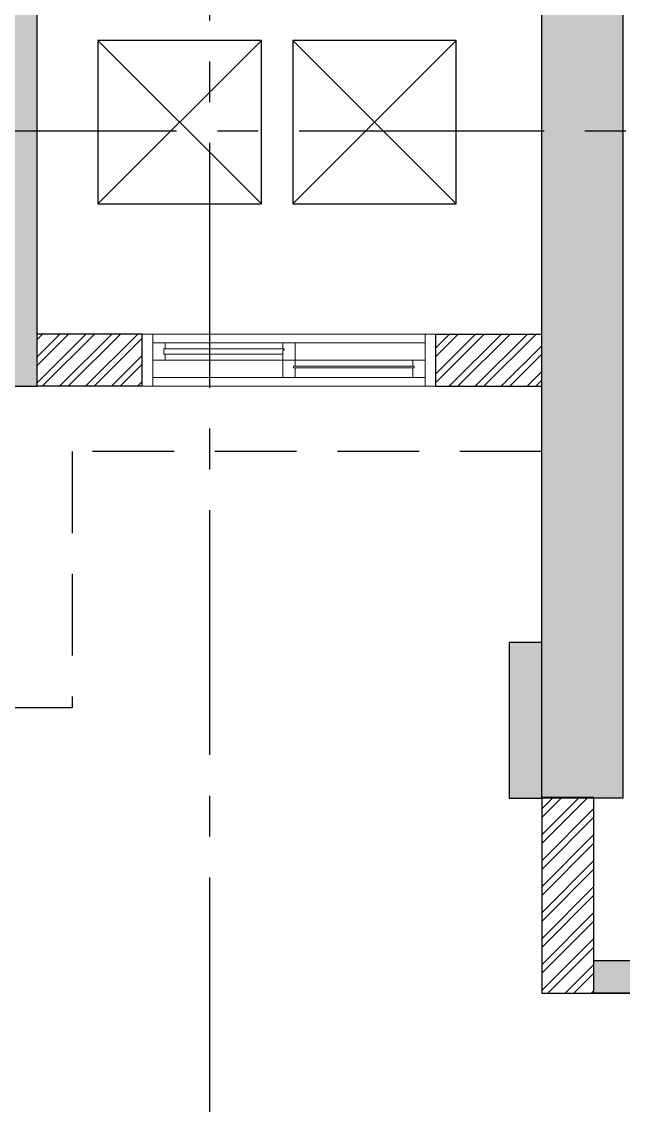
# Model space of a CAD drawing. Header units: millimetres. Extents: x 1066295 to 1300022, y -5734212 to -5454663.
# Drawn here: x 1212276 to 1214117, y -5722949 to -5719630 of the extents above; entities that cross this region are included whole.
import ezdxf

# ---------------------------------------------------------------- set-up
doc = ezdxf.new("R2010")
doc.units = ezdxf.units.MM
doc.header["$LTSCALE"] = 1000
doc.header["$MEASUREMENT"] = 0
for name, pattern in [('AUDIT_D_120904163729-0', [0]), ('T9_KEY PLAN(TYPICAL FLOOR)$0$3BHK-A$0$AUDIT_D_120904163729-0', [0]), ('T9_KEY PLAN(TYPICAL FLOOR)$0$T8 - TYPICAL FLOOR CORE$0$T10-TYPICAL FLOOR CORE$0$HIDDEN', [0.375, 0.25, -0.125]), ('T9_KEY PLAN(TYPICAL FLOOR)$0$T8(T9 IS SIMILAR) - TYPICAL FLOOR ELEVATION$0$AUDIT_D_120904163729-0', [0]), ('T9_KEY PLAN(TYPICAL FLOOR)$0$T8(T9 IS SIMILAR) - TYPICAL FLOOR ELEVATION$0$HIDDEN', [0.375, 0.25, -0.125]), ('T9_KEY PLAN(TYPICAL FLOOR)$0$T8_REFUGE COLUMNS$0$CENTER2', [1.125, 0.75, -0.125, 0.125, -0.125])]:
    doc.linetypes.add(name, pattern=pattern)
doc.layers.get('0').update_dxf_attribs({"linetype": 'AUDIT_D_120904163729-0'})
for name, color, linetype, lineweight in [('T9_KEY PLAN(TYPICAL FLOOR)$0$3BHK-A$0$$1$A-WALL- 160', 6, 'Continuous', 30), ('T9_KEY PLAN(TYPICAL FLOOR)$0$T8 - TYPICAL FLOOR CORE$0$A-WALL- 160', 6, 'Continuous', 30), ('T9_KEY PLAN(TYPICAL FLOOR)$0$T8 - TYPICAL FLOOR CORE$0$Window', 4, 'Continuous', 20), ('T9_KEY PLAN(TYPICAL FLOOR)$0$T8(T9 IS SIMILAR)$0$D&W', 8, 'Continuous', 25)]:
    doc.layers.add(name, color=color, linetype=linetype, lineweight=lineweight)
for name, color, linetype in [('T9_KEY PLAN(TYPICAL FLOOR)$0$3BHK-A$0$A-HATCH -160', 251, 'T9_KEY PLAN(TYPICAL FLOOR)$0$3BHK-A$0$AUDIT_D_120904163729-0'), ('T9_KEY PLAN(TYPICAL FLOOR)$0$T8 - TYPICAL FLOOR CORE$0$T10-TYPICAL FLOOR CORE$0$A-SLAB SUNK-AC LEDGES', 251, 'T9_KEY PLAN(TYPICAL FLOOR)$0$T8 - TYPICAL FLOOR CORE$0$T10-TYPICAL FLOOR CORE$0$HIDDEN'), ('T9_KEY PLAN(TYPICAL FLOOR)$0$T8(T9 IS SIMILAR) - TYPICAL FLOOR ELEVATION$0$A-WALL-FEATURES', 6, 'T9_KEY PLAN(TYPICAL FLOOR)$0$T8(T9 IS SIMILAR) - TYPICAL FLOOR ELEVATION$0$AUDIT_D_120904163729-0'), ('T9_KEY PLAN(TYPICAL FLOOR)$0$T8_REFUGE COLUMNS$0$A-CENTERLINE', 193, 'T9_KEY PLAN(TYPICAL FLOOR)$0$T8_REFUGE COLUMNS$0$CENTER2'), ('T9_KEY PLAN(TYPICAL FLOOR)$0$T8_REFUGE COLUMNS$0$A-RCC COLS', 3, 'Continuous'), ('T9_KEY PLAN(TYPICAL FLOOR)$0$T8_REFUGE COLUMNS$0$A-SHEAR WALL THICKENING', 3, 'Continuous'), ('T9_KEY PLAN(TYPICAL FLOOR)$0$T8_TYPICAL COLUMNS$0$A-RCC COLS', 3, 'Continuous'), ('T9_KEY PLAN(TYPICAL FLOOR)$0$T8_TYPICAL COLUMNS$0$A-SHEAR WALL THICKENING', 3, 'Continuous')]:
    doc.layers.add(name, color=color, linetype=linetype)
doc.layers.add('T9_KEY PLAN(TYPICAL FLOOR)$0$T8_REFUGE COLUMNS$0$COL-HATCH', color=7, linetype='Continuous', lineweight=25, true_color=0xa3a3a3)

# ---------------------------------------------------------------- blocks, each defined once
blk = doc.blocks.new('T9_KEY PLAN(TYPICAL FLOOR)$0$T8_REFUGE COLUMNS$0$A$C277F3394')
at = {"layer": 'T9_KEY PLAN(TYPICAL FLOOR)$0$T8_REFUGE COLUMNS$0$A-SHEAR WALL THICKENING', "linetype": 'ByBlock'}
h = blk.add_hatch(color=31, dxfattribs=at)
h.dxf.hatch_style = 1
h.paths.add_polyline_path([(10420.3, -385.5), (10520.2, -385.5), (10520.2, 90.8), (10420.3, 90.8)])
blk.add_lwpolyline([(10420.3, -385.5), (10520.2, -385.5), (10520.2, 90.8), (10420.3, 90.8)], close=True, dxfattribs=at)
blk = doc.blocks.new('T9_KEY PLAN(TYPICAL FLOOR)$0$T8_REFUGE COLUMNS$0$A$C46A13422')
at = {"layer": 'T9_KEY PLAN(TYPICAL FLOOR)$0$T8_REFUGE COLUMNS$0$A-SHEAR WALL THICKENING', "linetype": 'ByBlock'}
blk.add_blockref('T9_KEY PLAN(TYPICAL FLOOR)$0$T8_REFUGE COLUMNS$0$A$C277F3394', (-5609.8, -7500), dxfattribs=at)
blk = doc.blocks.new('T9_KEY PLAN(TYPICAL FLOOR)$0$T8_REFUGE COLUMNS')
at = {"layer": 'T9_KEY PLAN(TYPICAL FLOOR)$0$T8_REFUGE COLUMNS$0$COL-HATCH', "linetype": 'ByBlock'}
h = blk.add_hatch(color=256, dxfattribs=at)
h.dxf.hatch_style = 1
h.paths.add_polyline_path([(1215902.1, -5706299.9), (1216152.1, -5706299.9), (1216152.1, -5708099.9), (1215902.1, -5708099.9)])
h.paths.add_polyline_path([(1215902.1, -5708099.9), (1213292.1, -5708099.9), (1213292.1, -5707849.9), (1215902.1, -5707849.9)])
h.paths.add_polyline_path([(1196642.1, -5706299.9), (1196392.1, -5706299.9), (1196392.1, -5708099.9), (1196642.1, -5708099.9)])
h.paths.add_polyline_path([(1215902.1, -5723474.9), (1216152.1, -5723474.9), (1216152.1, -5721674.9), (1215902.1, -5721674.9)])
h.paths.add_polyline_path([(1215902.1, -5721924.9), (1213292.1, -5721924.9), (1213292.1, -5721674.9), (1215902.1, -5721674.9)])
h.paths.add_polyline_path([(1196642.1, -5723474.9), (1196392.1, -5723474.9), (1196392.1, -5721674.9), (1196642.1, -5721674.9)])
h.paths.add_polyline_path([(1198957.1, -5709939.9), (1199207.1, -5709939.9), (1199207.1, -5714149.9), (1198957.1, -5714149.9)])
h.paths.add_polyline_path([(1197682.1, -5711799.9), (1197432.1, -5711799.9), (1197432.1, -5709939.9), (1197682.1, -5709939.9)])
h.paths.add_polyline_path([(1184832.1, -5718799.9), (1185182.1, -5718799.9), (1185182.1, -5709299.9), (1184832.1, -5709299.9)])
h.paths.add_polyline_path([(1194132.1, -5714149.9), (1193882.1, -5714149.9), (1193882.1, -5709939.9), (1194132.1, -5709939.9)])
h.paths.add_polyline_path([(1189932.1, -5714149.9), (1190232.1, -5714149.9), (1190232.1, -5709914.9), (1189932.1, -5709914.9)])
h.paths.add_polyline_path([(1189932.1, -5719684.9), (1190232.1, -5719684.9), (1190232.1, -5715449.9), (1189932.1, -5715449.9)])
h.paths.add_polyline_path([(1194182.1, -5719609.9), (1193882.1, -5719609.9), (1193882.1, -5717174.9), (1194182.1, -5717174.9)])
h.paths.add_polyline_path([(1215612.1, -5719609.9), (1215862.1, -5719609.9), (1215862.1, -5715374.9), (1215612.1, -5715374.9)])
h.paths.add_polyline_path([(1210702.1, -5711724.9), (1207452.1, -5711724.9), (1207452.1, -5711474.9), (1210702.1, -5711474.9)])
h.paths.add_polyline_path([(1210702.1, -5713624.9), (1207452.1, -5713624.9), (1207452.1, -5713874.9), (1210702.1, -5713874.9)])
h.paths.add_polyline_path([(1210952.1, -5711474.9), (1210702.1, -5711474.9), (1210702.1, -5713874.9), (1210952.1, -5713874.9)])
h.paths.add_polyline_path([(1202442.1, -5712799.9), (1202692.1, -5712799.9), (1202692.1, -5710799.9), (1202442.1, -5710799.9)], flags=17)
h.paths.add_polyline_path([(1196682.1, -5715374.9), (1196932.1, -5715374.9), (1196932.1, -5719609.9), (1196682.1, -5719609.9)])
h.paths.add_polyline_path([(1210052.1, -5727009.9), (1209752.1, -5727009.9), (1209752.1, -5724474.9), (1210052.1, -5724474.9)])
h.paths.add_polyline_path([(1202492.1, -5727009.9), (1202792.1, -5727009.9), (1202792.1, -5724474.9), (1202492.1, -5724474.9)])
h.paths.add_polyline_path([(1199382.1, -5726829.9), (1199132.1, -5726829.9), (1199132.1, -5724474.9), (1199382.1, -5724474.9)])
h.paths.add_polyline_path([(1195392.1, -5726519.9), (1195742.1, -5726519.9), (1195742.1, -5724724.9), (1195392.1, -5724724.9)])
h.paths.add_polyline_path([(1195742.1, -5724124.9), (1195392.1, -5724124.9), (1195392.1, -5723274.9), (1195742.1, -5723274.9)])
h.paths.add_polyline_path([(1217152.1, -5726519.9), (1216802.1, -5726519.9), (1216802.1, -5724724.9), (1217152.1, -5724724.9)])
h.paths.add_polyline_path([(1216802.1, -5724124.9), (1217152.1, -5724124.9), (1217152.1, -5723274.9), (1216802.1, -5723274.9)])
h.paths.add_polyline_path([(1213162.1, -5726829.9), (1213412.1, -5726829.9), (1213412.1, -5724474.9), (1213162.1, -5724474.9)])
h.paths.add_polyline_path([(1209602.1, -5723474.9), (1209852.1, -5723474.9), (1209852.1, -5721674.9), (1209602.1, -5721674.9)])
h.paths.add_polyline_path([(1212262.1, -5721674.9), (1210752.1, -5721674.9), (1210752.1, -5721924.9), (1212262.1, -5721924.9)])
h.paths.add_polyline_path([(1212742.1, -5719224.9), (1207452.1, -5719224.9), (1207452.1, -5718974.9), (1212742.1, -5718974.9)])
h.paths.add_polyline_path([(1214067.1, -5718349.9), (1213817.1, -5718349.9), (1213817.1, -5716424.9), (1214067.1, -5716424.9)])
h.paths.add_polyline_path([(1213587.1, -5709939.9), (1213337.1, -5709939.9), (1213337.1, -5714149.9), (1213587.1, -5714149.9)])
h.paths.add_polyline_path([(1214862.1, -5711799.9), (1215112.1, -5711799.9), (1215112.1, -5709939.9), (1214862.1, -5709939.9)])
h.paths.add_polyline_path([(1227712.1, -5718799.9), (1227362.1, -5718799.9), (1227362.1, -5709299.9), (1227712.1, -5709299.9)])
h.paths.add_polyline_path([(1218412.1, -5714149.9), (1218662.1, -5714149.9), (1218662.1, -5709939.9), (1218412.1, -5709939.9)])
h.paths.add_polyline_path([(1222612.1, -5714149.9), (1222312.1, -5714149.9), (1222312.1, -5709914.9), (1222612.1, -5709914.9)])
h.paths.add_polyline_path([(1222612.1, -5719684.9), (1222312.1, -5719684.9), (1222312.1, -5715449.9), (1222612.1, -5715449.9)])
h.paths.add_polyline_path([(1218362.1, -5719609.9), (1218662.1, -5719609.9), (1218662.1, -5717174.9), (1218362.1, -5717174.9)])
h.paths.add_polyline_path([(1202742.1, -5716974.9), (1202992.1, -5716974.9), (1202992.1, -5718974.9), (1202742.1, -5718974.9)])
h.paths.add_polyline_path([(1204842.1, -5716974.9), (1205092.1, -5716974.9), (1205092.1, -5718974.9), (1204842.1, -5718974.9)])
h.paths.add_polyline_path([(1217152.1, -5701889.9), (1216802.1, -5701889.9), (1216802.1, -5705049.9), (1217152.1, -5705049.9)])
h.paths.add_polyline_path([(1216802.1, -5705649.9), (1217152.1, -5705649.9), (1217152.1, -5706499.9), (1216802.1, -5706499.9)])
h.paths.add_polyline_path([(1213162.1, -5701089.9), (1213412.1, -5701089.9), (1213412.1, -5705299.9), (1213162.1, -5705299.9)])
h.paths.add_polyline_path([(1210052.1, -5701089.9), (1209752.1, -5701089.9), (1209752.1, -5705299.9), (1210052.1, -5705299.9)])
h.paths.add_polyline_path([(1209602.1, -5706299.9), (1209852.1, -5706299.9), (1209852.1, -5708099.9), (1209602.1, -5708099.9)])
h.paths.add_polyline_path([(1212262.1, -5708099.9), (1210752.1, -5708099.9), (1210752.1, -5707849.9), (1212262.1, -5707849.9)])
h.paths.add_polyline_path([(1195392.1, -5701889.9), (1195742.1, -5701889.9), (1195742.1, -5705049.9), (1195392.1, -5705049.9)])
h.paths.add_polyline_path([(1195742.1, -5705649.9), (1195392.1, -5705649.9), (1195392.1, -5706499.9), (1195742.1, -5706499.9)])
h.paths.add_polyline_path([(1199382.1, -5701089.9), (1199132.1, -5701089.9), (1199132.1, -5705299.9), (1199382.1, -5705299.9)])
h.paths.add_polyline_path([(1202492.1, -5701089.9), (1202792.1, -5701089.9), (1202792.1, -5705299.9), (1202492.1, -5705299.9)])
h.paths.add_polyline_path([(1202942.1, -5706299.9), (1202692.1, -5706299.9), (1202692.1, -5708099.9), (1202942.1, -5708099.9)])
h.paths.add_polyline_path([(1200282, -5708099.9), (1201792, -5708099.9), (1201792, -5707849.9), (1200282, -5707849.9)])
h.paths.add_polyline_path([(1207452.1, -5710799.9), (1211787.1, -5710799.9), (1211787.1, -5710549.9), (1207452.1, -5710549.9)])
h.paths.add_polyline_path([(1200042.1, -5713849.9), (1200042.1, -5710549.9), (1205092.1, -5710549.9), (1205092.1, -5712999.9), (1204842.1, -5712999.9), (1204842, -5710799.9), (1200292.1, -5710799.9), (1200292.1, -5713849.9)])
h.paths.add_polyline_path([(1198907.1, -5719224.9), (1205092.1, -5719224.9), (1205092.1, -5718974.9), (1198907.1, -5718974.9)])
h.paths.add_polyline_path([(1202942.1, -5723474.9), (1202692.1, -5723474.9), (1202692.1, -5721674.9), (1202942.1, -5721674.9)])
h.paths.add_polyline_path([(1200282.1, -5721674.9), (1201792.1, -5721674.9), (1201792.1, -5721924.9), (1200282.1, -5721924.9)])
h.paths.add_polyline_path([(1196932.1, -5715624.9), (1203832.1, -5715624.9), (1203832.1, -5715374.9), (1196932.1, -5715374.9)])
h.paths.add_polyline_path([(1215612.1, -5715624.9), (1207452.1, -5715624.9), (1207452.1, -5715374.9), (1215612.1, -5715374.9)])
h.paths.add_polyline_path([(1196642.1, -5721924.9), (1199252.1, -5721924.9), (1199252.1, -5721674.9), (1196642.1, -5721674.9)])
h.paths.add_polyline_path([(1196642.1, -5708099.9), (1199252.1, -5708099.9), (1199252.1, -5707849.9), (1196642.1, -5707849.9)])
h.paths.add_polyline_path([(1198007.1, -5718974.9), (1196932.1, -5718974.9), (1196932.1, -5719224.9), (1198007.1, -5719224.9)])
at = {"layer": 'T9_KEY PLAN(TYPICAL FLOOR)$0$T8_REFUGE COLUMNS$0$A-CENTERLINE'}
for p, q in [((1214597.1, -5722853.5), (1214597.1, -5698299.6)), ((1223494.9, -5717567.4), (1182495.9, -5717567.4))]:
    blk.add_line(p, q, dxfattribs=at)
at = {"layer": 'T9_KEY PLAN(TYPICAL FLOOR)$0$T8_REFUGE COLUMNS$0$A-RCC COLS', "linetype": 'ByBlock'}
for points in [[(1215612.1, -5719609.9), (1215862.1, -5719609.9), (1215862.1, -5715374.9), (1215612.1, -5715374.9)], [(1214067.1, -5718349.9), (1213817.1, -5718349.9), (1213817.1, -5716424.9), (1214067.1, -5716424.9)]]:
    blk.add_lwpolyline(points, close=True, dxfattribs=at)
blk.add_blockref('T9_KEY PLAN(TYPICAL FLOOR)$0$T8_REFUGE COLUMNS$0$A$C46A13422', (1210702.1, -5711724.9), dxfattribs=at)
blk = doc.blocks.new('T9_KEY PLAN(TYPICAL FLOOR)$0$T8_TYPICAL COLUMNS$0$A$C277F3394')
at = {"layer": 'T9_KEY PLAN(TYPICAL FLOOR)$0$T8_TYPICAL COLUMNS$0$A-SHEAR WALL THICKENING', "linetype": 'ByBlock'}
h = blk.add_hatch(color=31, dxfattribs=at)
h.dxf.hatch_style = 1
h.paths.add_polyline_path([(10420.3, -385.5), (10520.2, -385.5), (10520.2, 90.8), (10420.3, 90.8)])
blk.add_lwpolyline([(10420.3, -385.5), (10520.2, -385.5), (10520.2, 90.8), (10420.3, 90.8)], close=True, dxfattribs=at)
blk = doc.blocks.new('T9_KEY PLAN(TYPICAL FLOOR)$0$T8_TYPICAL COLUMNS$0$A$C46A13422')
at = {"layer": 'T9_KEY PLAN(TYPICAL FLOOR)$0$T8_TYPICAL COLUMNS$0$A-SHEAR WALL THICKENING', "linetype": 'ByBlock'}
blk.add_blockref('T9_KEY PLAN(TYPICAL FLOOR)$0$T8_TYPICAL COLUMNS$0$A$C277F3394', (-5609.8, -7500), dxfattribs=at)
blk = doc.blocks.new('T9_KEY PLAN(TYPICAL FLOOR)$0$T8_TYPICAL COLUMNS')
at = {"layer": 'T9_KEY PLAN(TYPICAL FLOOR)$0$T8_TYPICAL COLUMNS$0$A-RCC COLS', "linetype": 'ByBlock'}
for name, p in [('T9_KEY PLAN(TYPICAL FLOOR)$0$T8_REFUGE COLUMNS', (0, 0)), ('T9_KEY PLAN(TYPICAL FLOOR)$0$T8_TYPICAL COLUMNS$0$A$C46A13422', (1210702.1, -5711724.9))]:
    blk.add_blockref(name, p, dxfattribs=at)
blk = doc.blocks.new('T9_KEY PLAN(TYPICAL FLOOR)$0$T8 - TYPICAL FLOOR CORE$0$1500-flat-1')
at = {"layer": 'T9_KEY PLAN(TYPICAL FLOOR)$0$T8 - TYPICAL FLOOR CORE$0$Window', "color": 1, "lineweight": 13}
for p, q in [((1149675.6, -5694418.8), (1148842.5, -5694418.8)), ((1149240.3, -5694418.8), (1148880, -5694418.8)), ((1148880, -5694445.5), (1149675.6, -5694445.5)), ((1149307.5, -5694498.8), (1148842.5, -5694498.8)), ((1149240.3, -5694498.8), (1148880, -5694498.8)), ((1149638.1, -5694498.8), (1149277.8, -5694498.8)), ((1149277.8, -5694498.8), (1149675.6, -5694498.8)), ((1149638.1, -5694552.2), (1148842.5, -5694552.2)), ((1149675.6, -5694578.8), (1148842.5, -5694578.8))]:
    blk.add_line(p, q, dxfattribs=at)
at = {"layer": 'T9_KEY PLAN(TYPICAL FLOOR)$0$T8 - TYPICAL FLOOR CORE$0$Window', "color": 5, "lineweight": 13}
for p, q in [((1149240.3, -5694475.7), (1148880, -5694475.7)), ((1149240.3, -5694480.2), (1148880, -5694480.2)), ((1149638.1, -5694517.4), (1149277.8, -5694517.4)), ((1149638.1, -5694533.6), (1149277.8, -5694533.6))]:
    blk.add_line(p, q, dxfattribs=at)
at = {"layer": 'T9_KEY PLAN(TYPICAL FLOOR)$0$T8 - TYPICAL FLOOR CORE$0$Window', "color": 4, "lineweight": 13}
for points in [[(1148842.5, -5694418.8), (1148809.5, -5694418.8), (1148809.5, -5694578.8), (1148842.5, -5694578.8)], [(1149708.6, -5694418.8), (1149675.6, -5694418.8), (1149675.6, -5694578.8), (1149708.6, -5694578.8)], [(1148880, -5694480.2), (1148880, -5694498.8), (1148842.5, -5694498.8), (1148842.5, -5694445.5), (1148880, -5694445.5), (1148880, -5694475.7), (1148875.5, -5694475.7), (1148875.5, -5694480.2)], [(1149240.3, -5694480.2), (1149240.3, -5694498.8), (1149277.8, -5694498.8), (1149277.8, -5694445.5), (1149240.3, -5694445.5), (1149240.3, -5694475.7), (1149244.8, -5694475.7), (1149244.8, -5694480.2)], [(1149277.8, -5694533.6), (1149277.8, -5694552.2), (1149240.3, -5694552.2), (1149240.3, -5694498.8), (1149277.8, -5694498.8), (1149277.8, -5694529.1), (1149273.3, -5694529.1), (1149273.3, -5694533.6)], [(1149638.1, -5694533.6), (1149638.1, -5694552.2), (1149675.6, -5694552.2), (1149675.6, -5694498.8), (1149638.1, -5694498.8), (1149638.1, -5694517.4), (1149642.6, -5694517.4), (1149642.6, -5694533.6)]]:
    blk.add_lwpolyline(points, close=True, dxfattribs=at)
blk = doc.blocks.new('T9_KEY PLAN(TYPICAL FLOOR)')
at = {"layer": 'T9_KEY PLAN(TYPICAL FLOOR)$0$3BHK-A$0$A-HATCH -160', "linetype": 'ByBlock'}
h = blk.add_hatch(dxfattribs=at)
h.set_pattern_fill('ZIGZAG', color=8, scale=250)
h.set_pattern_definition([(0, (0, 0), (31.25, 31.25), [31.25, -31.25]), (90, (31.25, 0), (-31.25, 31.25), [31.25, -31.25])])
h.paths.add_polyline_path([(1227361.8, -5714749.5), (1226011.9, -5714749.5), (1226011.9, -5714149.5), (1225911.9, -5714149.5), (1225911.9, -5714749.5), (1223831.9, -5714749.5), (1223831.9, -5714049.5), (1223512.1, -5714049.5), (1223512.1, -5714149.5), (1223731.9, -5714149.5), (1223731.9, -5715449.5), (1223512.1, -5715449.5), (1223512.1, -5715549.5), (1223831.9, -5715549.5), (1223831.9, -5714849.5), (1225911.9, -5714849.5), (1225911.9, -5715664.5), (1226011.9, -5715664.5), (1226011.9, -5714849.5), (1227361.8, -5714849.5)])
h.paths.add_polyline_path([(1227361.8, -5713249.5), (1226761.9, -5713249.5), (1226761.9, -5713149.5), (1227361.8, -5713149.5)])
h.paths.add_polyline_path([(1226011.9, -5710699.5), (1225911.9, -5710699.5), (1225911.9, -5713249.5), (1226011.9, -5713249.5)])
h.paths.add_polyline_path([(1226011.9, -5717399.5), (1225911.9, -5717399.5), (1225911.9, -5716414.5), (1226011.9, -5716414.5)])
h.paths.add_polyline_path([(1217642.4, -5715375), (1218462.3, -5715375), (1218462.3, -5715475), (1217642.4, -5715475)])
h.paths.add_polyline_path([(1216742.4, -5715375), (1215862.4, -5715375), (1215862.4, -5715475), (1216742.4, -5715475)])
h.paths.add_polyline_path([(1218412.1, -5714149.9), (1216012.2, -5714149.9), (1216012.2, -5714049.9), (1218412.1, -5714049.9)])
h.paths.add_polyline_path([(1215112.2, -5711800.2), (1215012.2, -5711800.2), (1215012.2, -5714149.9), (1215112.2, -5714149.9)])
h.paths.add_polyline_path([(1214262.2, -5714149.9), (1213585.9, -5714149.9), (1213585.9, -5714049.9), (1214262.2, -5714049.9)])
h.paths.add_polyline_path([(1215772.4, -5720209.7), (1216462.4, -5720209.7), (1216462.3, -5720109.7), (1216462.4, -5720109.7), (1216362.4, -5720109.7), (1215772.4, -5720109.7)])
h.paths.add_polyline_path([(1219147.4, -5709939.9), (1218662.3, -5709939.6), (1218662.3, -5710040.1), (1219147.3, -5710040.1)])
h.paths.add_polyline_path([(1225911.9, -5708554.7), (1225352.3, -5708554.8), (1225352.3, -5708654.7), (1225911.9, -5708654.7)])
h.paths.add_polyline_path([(1218362.3, -5715724), (1218462.3, -5715724), (1218462.3, -5715474), (1218362.3, -5715474)])
h = blk.add_hatch(dxfattribs=at)
h.set_pattern_fill('ANSI32', color=8, scale=150)
h.set_pattern_definition([(45, (-0.65, 1285.594), (-39.77475644, 39.77475644), []), (45, (25.864, 1285.594), (-39.77475644, 39.77475644), [])])
h.paths.add_polyline_path([(1215772.4, -5719609.9), (1215612.4, -5719609.9), (1215612.4, -5720209.9), (1215772.4, -5720209.9)])
at = {"layer": 'T9_KEY PLAN(TYPICAL FLOOR)$0$T8 - TYPICAL FLOOR CORE$0$T10-TYPICAL FLOOR CORE$0$A-SLAB SUNK-AC LEDGES', "linetype": 'ByBlock'}
h = blk.add_hatch(dxfattribs=at)
h.set_pattern_fill('ANSI32', color=8, scale=150)
h.paths.add_polyline_path([(1214389.3, -5718188.9), (1214065.7, -5718188.9), (1214065.7, -5718348.9), (1214389.3, -5718348.9)])
h.paths.add_polyline_path([(1215288.4, -5718348.9), (1215612, -5718348.9), (1215612, -5718188.9), (1215288.4, -5718188.9)])
at = {"color": 8, "linetype": 'ByBlock', "elevation": -1.5}
for points in [[(1214754.3, -5717289.8), (1214254.3, -5717289.8), (1214254.3, -5717789.8), (1214754.3, -5717789.8)], [(1215350.6, -5717289.8), (1214850.6, -5717289.8), (1214850.6, -5717789.8), (1215350.6, -5717789.8)]]:
    blk.add_lwpolyline(points, close=True, dxfattribs=at)
for points in [[(1214754.3, -5717789.8), (1214254.3, -5717289.8), (1214254.3, -5717789.8), (1214754.3, -5717289.8)], [(1215350.6, -5717789.8), (1214850.6, -5717289.8), (1214850.6, -5717789.8), (1215350.6, -5717289.8)]]:
    blk.add_lwpolyline(points, dxfattribs=at)
at = {"layer": 'T9_KEY PLAN(TYPICAL FLOOR)$0$3BHK-A$0$$1$A-WALL- 160', "color": 8, "linetype": 'ByBlock'}
for p, q in [((1215612.4, -5719608.6, 0.5), (1215612.4, -5720208.6, 0.5)), ((1215772.4, -5719608.6, 0.5), (1215612.4, -5719608.6, 0.5)), ((1215772.4, -5720208.6, 0.5), (1215772.4, -5719608.6, 0.5)), ((1215612.4, -5720208.6, 0.5), (1216462.4, -5720208.6, 0.5))]:
    blk.add_line(p, q, dxfattribs=at)
at = {"layer": 'T9_KEY PLAN(TYPICAL FLOOR)$0$3BHK-A$0$$1$A-WALL- 160', "color": 8, "linetype": 'ByBlock', "elevation": 0.5}
blk.add_lwpolyline([(1215772.4, -5720108.6), (1216462.4, -5720108.6), (1216462.4, -5720208.6), (1215772.4, -5720208.6)], close=True, dxfattribs=at)
at = {"layer": 'T9_KEY PLAN(TYPICAL FLOOR)$0$T8 - TYPICAL FLOOR CORE$0$A-WALL- 160', "color": 8, "linetype": 'ByBlock'}
for p, q in [((1214389.3, -5718188.9), (1214065.7, -5718188.9)), ((1214389.3, -5718348.9), (1214389.3, -5718188.9)), ((1215288.4, -5718188.9), (1215612, -5718188.9)), ((1215288.4, -5718348.9), (1215288.4, -5718188.9)), ((1214389.3, -5718348.9), (1214065.7, -5718348.9)), ((1215288.4, -5718348.9), (1215612, -5718348.9))]:
    blk.add_line(p, q, dxfattribs=at)
at = {"layer": 'T9_KEY PLAN(TYPICAL FLOOR)$0$T8(T9 IS SIMILAR) - TYPICAL FLOOR ELEVATION$0$A-WALL-FEATURES', "color": 8, "linetype": 'T9_KEY PLAN(TYPICAL FLOOR)$0$T8(T9 IS SIMILAR) - TYPICAL FLOOR ELEVATION$0$HIDDEN'}
blk.add_lwpolyline([(1215612, -5718548.9), (1214175.7, -5718548.9), (1214175.7, -5719334), (1212337.1, -5719334)], dxfattribs=at)
at = {"layer": 'T9_KEY PLAN(TYPICAL FLOOR)$0$T8 - TYPICAL FLOOR CORE$0$A-WALL- 160', "color": 8, "rotation": 180}
blk.add_blockref('T9_KEY PLAN(TYPICAL FLOOR)$0$T8 - TYPICAL FLOOR CORE$0$1500-flat-1', (2364097.9, -11412767.7), dxfattribs=at)
at = {"layer": 'T9_KEY PLAN(TYPICAL FLOOR)$0$T8(T9 IS SIMILAR)$0$D&W', "color": 8, "linetype": 'ByBlock'}
blk.add_blockref('T9_KEY PLAN(TYPICAL FLOOR)$0$T8_TYPICAL COLUMNS', (0, 0), dxfattribs=at)
blk = doc.blocks.new('T9_PROFILE SECTIONS')
at = {"linetype": 'ByBlock'}
blk.add_blockref('T9_KEY PLAN(TYPICAL FLOOR)', (0.1954, 0.8356), dxfattribs=at)

msp = doc.modelspace()

# ---------------------------------------------------------------- block references
at = {"linetype": 'ByBlock'}
msp.add_blockref('T9_PROFILE SECTIONS', (-1745.2, -2398.4, 0.4), dxfattribs=at)

doc.saveas('drawing.dxf')
